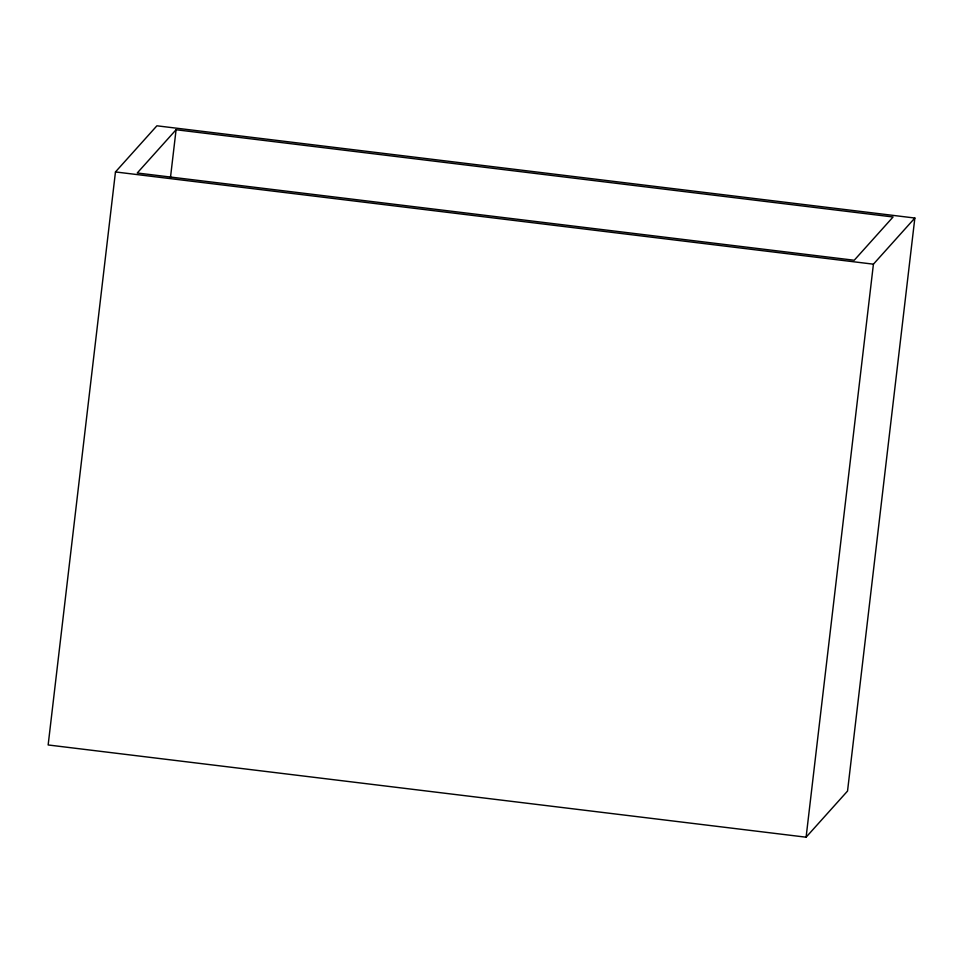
<?xml version="1.0" encoding="UTF-8"?>
<svg xmlns="http://www.w3.org/2000/svg" width="963" height="963" viewBox="0 0 963 963"><rect width="100%" height="100%" fill="white"/><g stroke="black" fill="none" stroke-linecap="round" stroke-linejoin="round"><path stroke-width="1.44" d="M115.464 171.944L48.15 744.965L806.103 837.196L847.536 791.056L914.85 218.035L156.897 125.804L115.464 171.944L873.417 264.175L914.85 218.035M170.475 177.517L176.085 129.74L893.074 216.988L854.229 260.251L137.24 173.003L176.085 129.74M806.103 837.196L873.417 264.175"/></g></svg>
